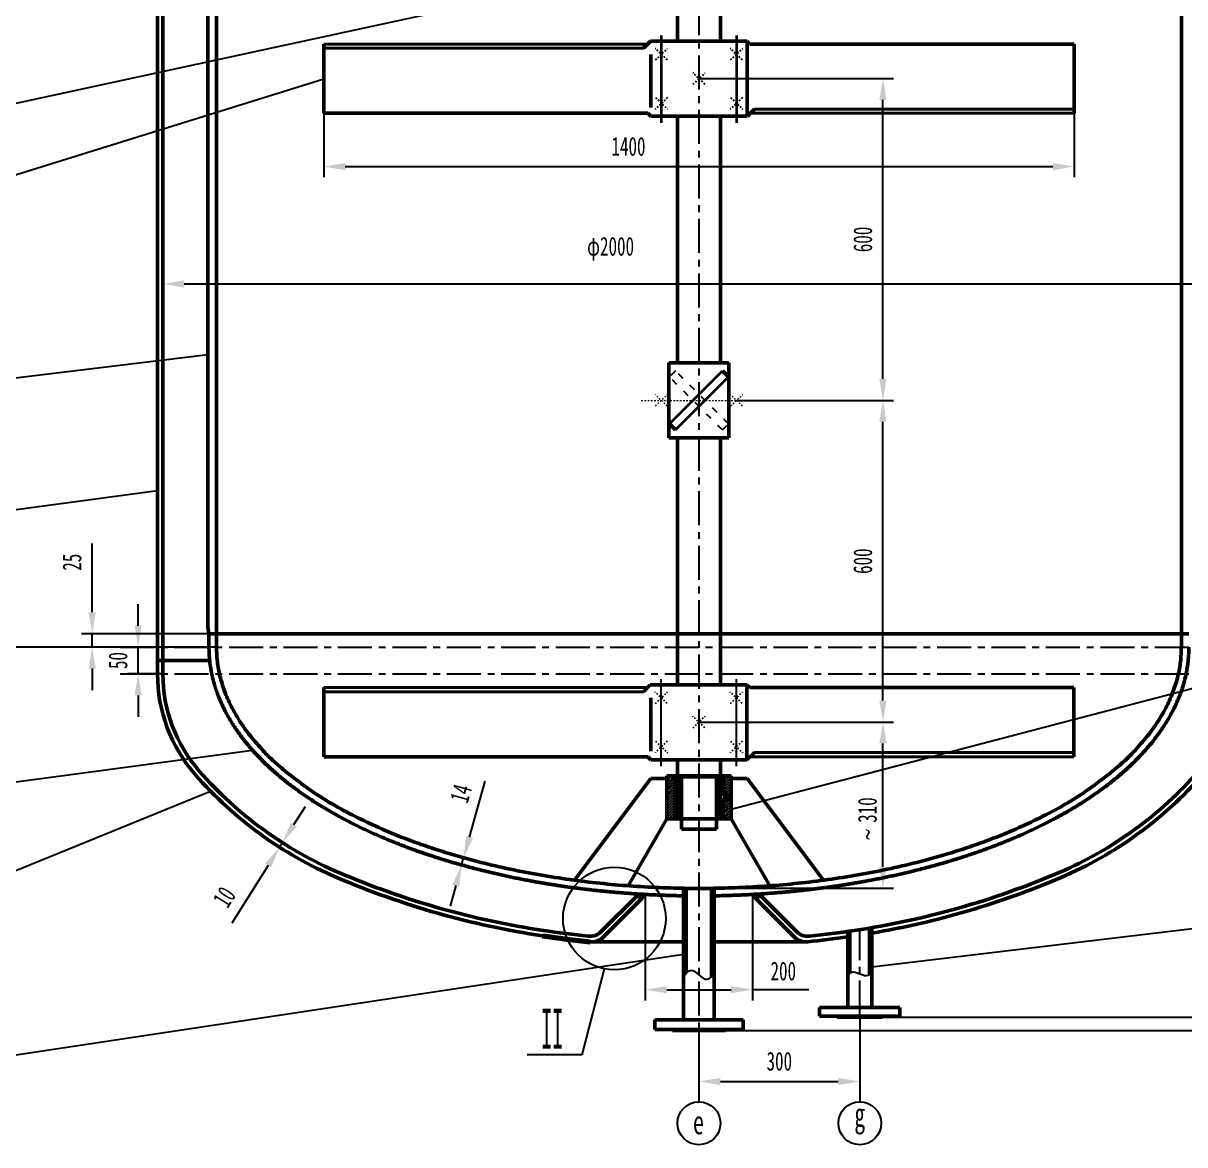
# Model space of a CAD drawing. Header units: millimetres. Extents: x -11803 to 14115, y -852 to 12275.
# Drawn here: x 6889 to 9056, y 5661 to 7753 of the extents above; entities that cross this region are included whole.
import ezdxf

# ---------------------------------------------------------------- set-up
doc = ezdxf.new("R2010")
doc.units = ezdxf.units.MM
for name, pattern in [('ACAD_ISO03W100', [30, 12, -18]), ('CENTERX2', [101.6, 63.5, -12.7, 12.7, -12.7]), ('EB_DASH', [6, 3, -3]), ('EB_DASHDOT', [39, 30, -3, 3, -3])]:
    doc.linetypes.add(name, pattern=pattern)
doc.layers.get('Defpoints').update_dxf_attribs({"lineweight": 0})
for name, color, linetype, lineweight in [('CAXA0', 7, 'Continuous', 70), ('CAXA1', 1, 'EB_DASHDOT', 25), ('CAXA3', 7, 'Continuous', 25), ('中心线', 1, 'CENTERX2', 25), ('粗实线', 7, 'Continuous', 50)]:
    doc.layers.add(name, color=color, linetype=linetype, lineweight=lineweight)
doc.layers.add('细实线', color=125, linetype='Continuous')
doc.layers.add('虚线', color=4, linetype='ACAD_ISO03W100')
doc.styles.add('标准', font='SimSun.ttf', dxfattribs={"width": 0.667})
doc.styles.add('样式 7', font='SimSun.ttf', dxfattribs={"width": 0.4})
doc.dimstyles.new('标准', dxfattribs={"dimscale": 10, "dimtxt": 3.5, "dimasz": 4, "dimexe": 2, "dimexo": 0, "dimgap": 2, "dimtad": 1, "dimdec": 1, "dimdsep": 46, "dimtxsty": '标准', "dimcen": 0, "dimdle": 2, "dimazin": 2, "dimtfac": 1, "dimtdec": 1, "dimtmove": 0, "dimatfit": 3, "dimfxl": 0, "dimtolj": 1, "dimtzin": 0, "dimarcsym": 0})

# ---------------------------------------------------------------- blocks, each defined once
blk = doc.blocks.new('*D55')
at = {"layer": 'Defpoints', "color": 0, "linetype": 'Continuous', "lineweight": 25}
for p in [(9159.9, 6539), (8199.4, 5874), (9731.9, 5874)]:
    blk.add_point(p, dxfattribs=at)
at = {"layer": '细实线', "color": 0, "linetype": 'Continuous', "lineweight": -2}
for p, q in [((9159.9, 6539), (9751.9, 6539)), ((9731.9, 6489), (9731.9, 5924)), ((8199.4, 5874), (9751.9, 5874))]:
    blk.add_line(p, q, dxfattribs=at)
at = {"layer": '细实线', "color": 0, "linetype": 'Continuous', "lineweight": 25}
for points in [[(9723.6, 6489), (9740.2, 6489), (9731.9, 6539)], [(9723.6, 5924), (9740.2, 5924), (9731.9, 5874)]]:
    blk.add_solid(points, dxfattribs=at)
at = {"layer": '细实线', "color": 0, "linetype": 'Continuous', "lineweight": -3, "insert": (9694.4, 6206.5), "char_height": 35, "attachment_point": 5, "rotation": 90, "style": '标准'}
blk.add_mtext('\\A1;\\fFangSong_GB2312;665', dxfattribs=at)
blk = doc.blocks.new('*D58')
at = {"layer": 'Defpoints', "color": 0, "linetype": 'Continuous', "lineweight": 25}
for p in [(7376.4, 6222.1), (7367.6, 6215.8), (7371, 6213.6)]:
    blk.add_point(p, dxfattribs=at)
at = {"layer": '细实线', "color": 0, "linetype": 'Continuous', "lineweight": -2}
for p, q in [((7394.3, 6258), (7415.7, 6291.8)), ((7371, 6213.6), (7350.7, 6226.4)), ((7376.4, 6222.1), (7356.1, 6234.9)), ((7373, 6224.2), (7367.6, 6215.8)), ((7346.3, 6181.9), (7278.4, 6074.4))]:
    blk.add_line(p, q, dxfattribs=at)
at = {"layer": '细实线', "color": 0, "linetype": 'Continuous', "lineweight": 25}
for points in [[(7388.7, 6261.6), (7400, 6254.5), (7373, 6224.2)], [(7340.6, 6185.5), (7351.9, 6178.4), (7367.6, 6215.8)]]:
    blk.add_solid(points, dxfattribs=at)
at = {"layer": '细实线', "color": 0, "linetype": 'Continuous', "lineweight": -3, "insert": (7264.6, 6122.8), "char_height": 35, "attachment_point": 5, "rotation": 57.7248, "style": '标准'}
blk.add_mtext('\\A1;\\fFangSong_GB2312;10', dxfattribs=at)
blk = doc.blocks.new('CAXBLOCK30')
at = {"layer": 'CAXA0', "color": 0, "linetype": 'Continuous', "lineweight": 25}
for p, q in [((-775.1, 810), (-787.3, 797.7)), ((-779.5, 810), (-787.3, 802.2)), ((-784, 810), (-787.3, 806.7)), ((-775.1, 797.5), (-787.3, 809.7)), ((-775.1, 805.5), (-787.3, 793.2)), ((-775.1, 793), (-787.3, 805.2)), ((-775.1, 802), (-783.1, 810)), ((-775.1, 806.5), (-778.6, 810)), ((-775.1, 801), (-787.3, 788.8)), ((-775.1, 788.5), (-787.3, 800.8)), ((-775.1, 796.5), (-787.3, 784.3)), ((-775.1, 784), (-787.3, 796.3)), ((-775.1, 792), (-787.3, 779.8)), ((-775.1, 779.5), (-787.3, 791.8)), ((-775.1, 787.5), (-787.3, 775.3)), ((-777, 777), (-787.3, 787.3)), ((-781.5, 777), (-787.3, 782.8)), ((-775.1, 783), (-781, 777)), ((-782.6, 773.6), (-787.3, 778.3)), ((-782, 776.1), (-787.3, 770.8)), ((-782.2, 768.7), (-787.3, 773.8)), ((-782.7, 770.8), (-787.3, 766.3)), ((-775.1, 757.1), (-787.3, 769.3)), ((-781.8, 767.3), (-787.3, 761.8)), ((-777.6, 767), (-787.3, 757.3)), ((-775.1, 765.1), (-787.3, 752.8)), ((-775.1, 752.6), (-787.3, 764.8)), ((-775.1, 760.6), (-787.3, 748.3)), ((-775.1, 748.1), (-787.3, 760.3)), ((-775.1, 761.6), (-780.5, 767)), ((-775.1, 778.5), (-776.5, 777)), ((-775.1, 766.1), (-776, 767)), ((-775.1, 756.1), (-787.3, 743.8)), ((-775.1, 743.6), (-787.3, 755.9)), ((-775.1, 751.6), (-787.3, 739.4)), ((-775.1, 739.1), (-787.3, 751.4)), ((-775.1, 747.1), (-787.3, 734.9)), ((-775.1, 734.6), (-787.3, 746.9)), ((-776.9, 732), (-787.3, 742.4)), ((-781.4, 732), (-787.3, 737.9)), ((-775.1, 742.6), (-785.6, 732)), ((-775.1, 738.1), (-781.1, 732)), ((-785.9, 732), (-787.3, 733.4)), ((-775.1, 733.6), (-776.6, 732))]:
    blk.add_line(p, q, dxfattribs=at)
blk = doc.blocks.new('CAXBLOCK31')
at = {"layer": 'CAXA0', "color": 0, "linetype": 'Continuous', "lineweight": 25}
for p, q in [((-855.8, 810), (-865, 800.8)), ((-860.3, 810), (-865, 805.3)), ((-864.8, 810), (-865, 809.8)), ((-852.8, 808.6), (-865, 796.3)), ((-852.8, 794.4), (-865, 806.6)), ((-852.8, 804.1), (-865, 791.8)), ((-852.8, 789.9), (-865, 802.2)), ((-852.8, 798.9), (-863.9, 810)), ((-852.8, 803.4), (-859.4, 810)), ((-852.8, 807.9), (-854.9, 810)), ((-852.8, 799.6), (-865, 787.4)), ((-852.8, 785.4), (-865, 797.7)), ((-852.8, 795.1), (-865, 782.9)), ((-852.8, 780.9), (-865, 793.2)), ((-852.8, 790.6), (-865, 778.4)), ((-852.8, 776.5), (-865, 788.7)), ((-852.8, 786.1), (-865, 773.9)), ((-852.8, 772), (-865, 784.2)), ((-852.8, 781.6), (-865, 769.4)), ((-852.8, 767.5), (-865, 779.7)), ((-852.8, 777.1), (-865, 764.9)), ((-852.8, 763), (-865, 775.2)), ((-852.8, 772.6), (-865, 760.4)), ((-852.8, 758.5), (-865, 770.7)), ((-852.8, 768.2), (-865, 755.9)), ((-852.8, 754), (-865, 766.2)), ((-852.8, 763.7), (-865, 751.4)), ((-852.8, 749.5), (-865, 761.7)), ((-852.8, 759.2), (-865, 746.9)), ((-852.8, 745), (-865, 757.2)), ((-852.8, 754.7), (-865, 742.5)), ((-852.8, 740.5), (-865, 752.8)), ((-852.8, 750.2), (-865, 738)), ((-852.8, 736), (-865, 748.3)), ((-852.8, 745.7), (-865, 733.5)), ((-853.3, 732), (-865, 743.8)), ((-857.8, 732), (-865, 739.3)), ((-852.8, 741.2), (-862, 732)), ((-862.3, 732), (-865, 734.8)), ((-852.8, 736.7), (-857.5, 732)), ((-852.8, 732.2), (-853, 732))]:
    blk.add_line(p, q, dxfattribs=at)
blk = doc.blocks.new('CAXBLOCK32')
at = {"layer": 'CAXA0', "color": 0, "linetype": 'Continuous', "lineweight": 25}
for p, q in [((-880, 802.9), (-870.9, 812)), ((-880, 807.8), (-875.8, 812)), ((-880, 797.9), (-866.5, 811.5)), ((-880, 793), (-865, 808)), ((-880, 788), (-865, 803)), ((-775, 808.9), (-771.9, 812)), ((-775, 803.9), (-766.9, 812)), ((-775, 799), (-762, 812)), ((-775, 794), (-760, 809)), ((-775, 789.1), (-760, 804.1)), ((-880, 783.1), (-865, 798.1)), ((-880, 778.1), (-865, 793.1)), ((-880, 773.2), (-865, 788.2)), ((-880, 768.2), (-865, 783.2)), ((-775, 784.1), (-760, 799.1)), ((-775, 779.2), (-760, 794.2)), ((-772.2, 777), (-760, 789.2)), ((-767.3, 777), (-760, 784.3)), ((-880, 763.3), (-865, 778.3)), ((-880, 758.3), (-865, 773.3)), ((-880, 753.4), (-865, 768.4)), ((-880, 748.4), (-865, 763.4)), ((-880, 743.5), (-865, 758.5)), ((-775, 764.3), (-772.3, 767)), ((-775, 759.4), (-767.4, 767)), ((-775, 754.4), (-762.4, 767)), ((-775, 749.5), (-760, 764.5)), ((-775, 744.5), (-760, 759.5)), ((-762.3, 777), (-760, 779.3)), ((-880, 738.5), (-865, 753.5)), ((-880, 733.6), (-865, 748.6)), ((-876.6, 732), (-865, 743.6)), ((-871.7, 732), (-865, 738.7)), ((-775, 739.6), (-760, 754.6)), ((-775, 734.6), (-760, 749.6)), ((-772.7, 732), (-760, 744.7)), ((-767.7, 732), (-760, 739.7)), ((-866.7, 732), (-865, 733.7)), ((-762.8, 732), (-760, 734.8))]:
    blk.add_line(p, q, dxfattribs=at)
blk = doc.blocks.new('CAXBLOCK35')
at = {"layer": 'CAXA0', "color": 0, "linetype": 'Continuous', "lineweight": 25}
for p, q in [((-712.4, 583.3), (-719.9, 590.8)), ((-719.1, 590.9), (-719.6, 590.3)), ((-717.9, 590.9), (-719.1, 589.7)), ((-711.8, 583.9), (-718.8, 590.9)), ((-716.7, 591), (-718.6, 589.1)), ((-715.6, 591.1), (-718.1, 588.5)), ((-711.3, 584.4), (-717.8, 590.9)), ((-714.4, 591.1), (-717.6, 587.9)), ((-713.2, 591.2), (-717.1, 587.3)), ((-710.7, 585), (-716.7, 591)), ((-712, 591.3), (-716.6, 586.7)), ((-710.8, 591.4), (-716.1, 586.1)), ((-710.1, 585.5), (-715.7, 591.1)), ((-709.6, 591.4), (-715.5, 585.5)), ((-708.4, 591.5), (-715, 584.9)), ((-709.6, 586.1), (-714.6, 591.1)), ((-707.2, 591.6), (-714.5, 584.2)), ((-706, 591.6), (-714, 583.6)), ((-709, 586.7), (-713.5, 591.2)), ((-706, 590.5), (-713.5, 583)), ((-708.5, 587.2), (-712.5, 591.3)), ((-707.9, 587.8), (-711.4, 591.3)), ((-707.3, 588.3), (-710.4, 591.4)), ((-706.8, 588.9), (-709.3, 591.4)), ((-706.2, 589.5), (-708.2, 591.5)), ((-706, 590.4), (-707.2, 591.6)), ((-706, 591.5), (-706.1, 591.6)), ((-712.9, 582.7), (-714.8, 584.6))]:
    blk.add_line(p, q, dxfattribs=at)
blk = doc.blocks.new('CAXBLOCK36')
at = {"layer": 'CAXA0', "color": 0, "linetype": 'Continuous', "lineweight": 25}
for p, q in [((-926, 583.7), (-934, 591.6)), ((-932.8, 591.6), (-934, 590.4)), ((-933.9, 591.6), (-934, 591.5)), ((-926.5, 583.1), (-934, 590.5)), ((-931.8, 591.5), (-933.8, 589.4)), ((-930.7, 591.4), (-933.3, 588.9)), ((-925.5, 584.3), (-932.8, 591.6)), ((-929.7, 591.4), (-932.7, 588.3)), ((-928.6, 591.3), (-932.2, 587.8)), ((-925, 584.9), (-931.6, 591.5)), ((-927.5, 591.3), (-931.6, 587.2)), ((-926.5, 591.2), (-931, 586.6)), ((-925.4, 591.1), (-930.5, 586.1)), ((-924.5, 585.5), (-930.4, 591.4)), ((-924.4, 591.1), (-929.9, 585.5)), ((-923.3, 591), (-929.3, 584.9)), ((-924, 586.1), (-929.2, 591.4)), ((-922.2, 590.9), (-928.8, 584.4)), ((-921.2, 590.9), (-928.2, 583.8)), ((-923.5, 586.7), (-928, 591.3)), ((-920.1, 590.8), (-927.7, 583.3)), ((-923, 587.3), (-926.8, 591.2)), ((-922.4, 587.9), (-925.7, 591.1)), ((-921.9, 588.5), (-924.5, 591.1)), ((-921.4, 589.2), (-923.3, 591)), ((-920.9, 589.8), (-922.1, 590.9)), ((-920.4, 590.4), (-920.9, 590.9)), ((-925.5, 584.3), (-927.1, 582.7))]:
    blk.add_line(p, q, dxfattribs=at)
blk = doc.blocks.new('*D61')
at = {"layer": 'Defpoints', "color": 0, "linetype": 'Continuous', "lineweight": 25}
for p in [(9159.9, 6539), (9533.4, 6539), (8491.9, 5899)]:
    blk.add_point(p, dxfattribs=at)
at = {"layer": '细实线', "color": 0, "linetype": 'Continuous', "lineweight": -2}
for p, q in [((9159.9, 6539), (9553.4, 6539)), ((9533.4, 5939), (9533.4, 6499)), ((8491.9, 5899), (9553.4, 5899))]:
    blk.add_line(p, q, dxfattribs=at)
at = {"layer": '细实线', "color": 0, "linetype": 'Continuous', "lineweight": 25}
for points in [[(9526.7, 6499), (9540, 6499), (9533.4, 6539)], [(9526.7, 5939), (9540, 5939), (9533.4, 5899)]]:
    blk.add_solid(points, dxfattribs=at)
at = {"layer": '细实线', "color": 0, "linetype": 'Continuous', "lineweight": -3, "insert": (9495.9, 6219), "char_height": 35, "attachment_point": 5, "rotation": 90, "style": '标准'}
blk.add_mtext('\\A1;\\fFangSong_GB2312;640', dxfattribs=at)
blk = doc.blocks.new('*D62')
at = {"layer": 'Defpoints', "color": 0, "lineweight": 25}
for p in [(7450.2, 7584.6), (8850.2, 7584.6), (8850.2, 7485.3)]:
    blk.add_point(p, dxfattribs=at)
at = {"layer": '细实线', "color": 0, "lineweight": -2}
for p, q in [((7450.2, 7584.6), (7450.2, 7465.3)), ((8850.2, 7584.6), (8850.2, 7465.3)), ((7490.2, 7485.3), (8810.2, 7485.3))]:
    blk.add_line(p, q, dxfattribs=at)
at = {"layer": '细实线', "color": 0, "lineweight": 25}
for points in [[(7490.2, 7491.9), (7490.2, 7478.6), (7450.2, 7485.3)], [(8810.2, 7491.9), (8810.2, 7478.6), (8850.2, 7485.3)]]:
    blk.add_solid(points, dxfattribs=at)
at = {"layer": '细实线', "color": 0, "lineweight": -3, "insert": (8018.5, 7522.8), "char_height": 35, "attachment_point": 5, "style": '标准'}
blk.add_mtext('\\A1;\\fFangSong_GB2312;1400', dxfattribs=at)
blk = doc.blocks.new('*D64')
at = {"layer": 'Defpoints', "color": 0, "linetype": 'Continuous', "lineweight": 25}
for p in [(8150.5, 7649.5), (8493.2, 7649.5), (8220.4, 7049.3)]:
    blk.add_point(p, dxfattribs=at)
at = {"layer": '细实线', "color": 0, "linetype": 'Continuous', "lineweight": -2}
for p, q in [((8150.5, 7649.5), (8513.2, 7649.5)), ((8493.2, 7089.3), (8493.2, 7609.5)), ((8220.4, 7049.3), (8513.2, 7049.3))]:
    blk.add_line(p, q, dxfattribs=at)
at = {"layer": '细实线', "color": 0, "linetype": 'Continuous', "lineweight": 25}
for points in [[(8486.5, 7609.5), (8499.8, 7609.5), (8493.2, 7649.5)], [(8486.5, 7089.3), (8499.8, 7089.3), (8493.2, 7049.3)]]:
    blk.add_solid(points, dxfattribs=at)
at = {"layer": '细实线', "color": 0, "linetype": 'Continuous', "lineweight": -3, "insert": (8455.7, 7349.4), "char_height": 35, "attachment_point": 5, "rotation": 90, "style": '标准'}
blk.add_mtext('\\A1;\\fFangSong_GB2312;600', dxfattribs=at)
blk = doc.blocks.new('*D65')
at = {"layer": 'Defpoints', "color": 0, "linetype": 'Continuous', "lineweight": 25}
for p in [(8220.4, 7049.3), (8493.2, 7049.3), (8150.2, 6449.3)]:
    blk.add_point(p, dxfattribs=at)
at = {"layer": '细实线', "color": 0, "linetype": 'Continuous', "lineweight": -2}
for p, q in [((8220.4, 7049.3), (8513.2, 7049.3)), ((8493.2, 6489.3), (8493.2, 7009.3)), ((8150.2, 6449.3), (8513.2, 6449.3))]:
    blk.add_line(p, q, dxfattribs=at)
at = {"layer": '细实线', "color": 0, "linetype": 'Continuous', "lineweight": 25}
for points in [[(8486.5, 7009.3), (8499.8, 7009.3), (8493.2, 7049.3)], [(8486.5, 6489.3), (8499.8, 6489.3), (8493.2, 6449.3)]]:
    blk.add_solid(points, dxfattribs=at)
at = {"layer": '细实线', "color": 0, "linetype": 'Continuous', "lineweight": -3, "insert": (8455.7, 6749.3), "char_height": 35, "attachment_point": 5, "rotation": 90, "style": '标准'}
blk.add_mtext('\\A1;\\fFangSong_GB2312;600', dxfattribs=at)
blk = doc.blocks.new('*D67')
at = {"layer": 'Defpoints', "color": 0, "linetype": 'Continuous', "lineweight": 25}
for p in [(8449.9, 5899), (8149.9, 5874), (8449.9, 5778.9)]:
    blk.add_point(p, dxfattribs=at)
at = {"layer": '细实线', "color": 0, "linetype": 'Continuous', "lineweight": -2}
for p, q in [((8449.9, 5899), (8449.9, 5758.9)), ((8149.9, 5874), (8149.9, 5758.9)), ((8189.9, 5778.9), (8409.9, 5778.9))]:
    blk.add_line(p, q, dxfattribs=at)
at = {"layer": '细实线', "color": 0, "linetype": 'Continuous', "lineweight": 25}
for points in [[(8189.9, 5785.5), (8189.9, 5772.2), (8149.9, 5778.9)], [(8409.9, 5785.5), (8409.9, 5772.2), (8449.9, 5778.9)]]:
    blk.add_solid(points, dxfattribs=at)
at = {"layer": '细实线', "color": 0, "linetype": 'Continuous', "lineweight": -3, "insert": (8299.9, 5816.4), "char_height": 35, "attachment_point": 5, "style": '标准'}
blk.add_mtext('\\A1;\\fFangSong_GB2312;300', dxfattribs=at)
blk = doc.blocks.new('*D68')
at = {"layer": 'Defpoints', "color": 0, "linetype": 'Continuous', "lineweight": 25}
for p in [(7103.8, 6589), (7149.9, 6589), (7149.9, 6539)]:
    blk.add_point(p, dxfattribs=at)
at = {"layer": '细实线', "color": 0, "linetype": 'Continuous', "lineweight": -2}
for p, q in [((7103.8, 6629), (7103.8, 6669)), ((7149.9, 6589), (7083.8, 6589)), ((7103.8, 6539), (7103.8, 6589)), ((7149.9, 6539), (7083.8, 6539)), ((7103.8, 6499), (7103.8, 6459))]:
    blk.add_line(p, q, dxfattribs=at)
at = {"layer": '细实线', "color": 0, "linetype": 'Continuous', "lineweight": 25}
for points in [[(7097.1, 6629), (7110.5, 6629), (7103.8, 6589)], [(7097.1, 6499), (7110.5, 6499), (7103.8, 6539)]]:
    blk.add_solid(points, dxfattribs=at)
at = {"layer": '细实线', "color": 0, "linetype": 'Continuous', "lineweight": -3, "insert": (7066.3, 6564), "char_height": 35, "attachment_point": 5, "rotation": 90, "style": '标准'}
blk.add_mtext('\\A1;\\fFangSong_GB2312;50', dxfattribs=at)
blk = doc.blocks.new('*D69')
at = {"layer": 'Defpoints', "color": 0, "linetype": 'Continuous', "lineweight": 25}
for p in [(8049.9, 6127.7), (8249.9, 6127.7), (8249.9, 5950)]:
    blk.add_point(p, dxfattribs=at)
at = {"layer": '细实线', "color": 0, "linetype": 'Continuous', "lineweight": -2}
for p, q in [((8049.9, 6127.7), (8049.9, 5930)), ((8249.9, 6127.7), (8249.9, 5930)), ((8089.9, 5950), (8209.9, 5950))]:
    blk.add_line(p, q, dxfattribs=at)
at = {"layer": '细实线', "color": 0, "linetype": 'Continuous', "lineweight": 25}
for points in [[(8089.9, 5956.7), (8089.9, 5943.4), (8049.9, 5950)], [(8209.9, 5956.7), (8209.9, 5943.4), (8249.9, 5950)]]:
    blk.add_solid(points, dxfattribs=at)
at = {"layer": '细实线', "color": 0, "linetype": 'Continuous', "lineweight": -3, "insert": (8307.3, 5984.7), "char_height": 35, "attachment_point": 5, "style": '标准'}
blk.add_mtext('\\A1;\\fFangSong_GB2312;200', dxfattribs=at)
blk = doc.blocks.new('*D75')
at = {"layer": 'Defpoints', "color": 0, "lineweight": 25}
for p in [(7149.9, 7267.7), (9149.9, 7267.7), (9149.9, 7266.5)]:
    blk.add_point(p, dxfattribs=at)
at = {"layer": '细实线', "color": 0, "lineweight": -2}
for p, q in [((7149.9, 7267.7), (7149.9, 7246.5)), ((7189.9, 7266.5), (9109.9, 7266.5)), ((9149.9, 7267.7), (9149.9, 7246.5))]:
    blk.add_line(p, q, dxfattribs=at)
at = {"layer": '细实线', "color": 0, "lineweight": 25}
for points in [[(7189.9, 7273.2), (7189.9, 7259.8), (7149.9, 7266.5)], [(9109.9, 7273.2), (9109.9, 7259.8), (9149.9, 7266.5)]]:
    blk.add_solid(points, dxfattribs=at)
at = {"layer": '细实线', "color": 3, "lineweight": -3, "insert": (7985.1, 7331.9), "char_height": 35, "attachment_point": 5, "style": '标准'}
blk.add_mtext('\\A1;φ2000', dxfattribs=at)
blk = doc.blocks.new('*D255')
at = {"layer": 'Defpoints', "color": 0, "lineweight": 25}
for p in [(7235.9, 6614), (7018.1, 6589), (7235.9, 6589)]:
    blk.add_point(p, dxfattribs=at)
at = {"layer": '细实线', "color": 0, "lineweight": -2}
for p, q in [((7018.1, 6654), (7018.1, 6782.1)), ((7235.9, 6614), (6998.1, 6614)), ((7018.1, 6589), (7018.1, 6614)), ((7235.9, 6589), (6998.1, 6589)), ((7018.1, 6549), (7018.1, 6509))]:
    blk.add_line(p, q, dxfattribs=at)
at = {"layer": '细实线', "color": 0, "lineweight": 25}
for points in [[(7011.4, 6654), (7024.7, 6654), (7018.1, 6614)], [(7011.4, 6549), (7024.7, 6549), (7018.1, 6589)]]:
    blk.add_solid(points, dxfattribs=at)
at = {"layer": '细实线', "color": 0, "lineweight": 25, "insert": (6980.6, 6747.4), "char_height": 35, "attachment_point": 5, "rotation": 90, "style": '标准'}
blk.add_mtext('\\A1;25', dxfattribs=at)
blk = doc.blocks.new('*D288')
at = {"layer": 'Defpoints', "color": 0, "lineweight": 25}
for p in [(7705, 6183.3), (7708.8, 6196.7), (7711, 6196.1)]:
    blk.add_point(p, dxfattribs=at)
at = {"layer": '细实线', "color": 0, "lineweight": -2}
for p, q in [((7721.8, 6234.6), (7751.1, 6338.9)), ((7705, 6183.3), (7726.5, 6177.2)), ((7707.2, 6182.6), (7711, 6196.1)), ((7708.8, 6196.7), (7730.3, 6190.7)), ((7696.4, 6144.1), (7685.6, 6105.6))]:
    blk.add_line(p, q, dxfattribs=at)
at = {"layer": '细实线', "color": 0, "lineweight": 25}
for points in [[(7715.4, 6236.4), (7728.3, 6232.8), (7711, 6196.1)], [(7690, 6145.9), (7702.8, 6142.3), (7707.2, 6182.6)]]:
    blk.add_solid(points, dxfattribs=at)
at = {"layer": '细实线', "color": 0, "lineweight": 25, "insert": (7705.8, 6316.1), "char_height": 35, "attachment_point": 5, "rotation": 74.2949, "style": '标准'}
blk.add_mtext('\\A1;14', dxfattribs=at)
blk = doc.blocks.new('*D308')
at = {"layer": 'Defpoints', "color": 0, "lineweight": 50}
for p in [(7249.9, 9039), (6599.5, 6589), (7249.9, 6589)]:
    blk.add_point(p, dxfattribs=at)
at = {"layer": '细实线', "color": 0, "lineweight": -2}
for p, q in [((7249.9, 9039), (6579.5, 9039)), ((6599.5, 8999), (6599.5, 6629)), ((7249.9, 6589), (6579.5, 6589))]:
    blk.add_line(p, q, dxfattribs=at)
at = {"layer": '细实线', "color": 0, "lineweight": 50}
for points in [[(6592.8, 8999), (6606.2, 8999), (6599.5, 9039)], [(6592.8, 6629), (6606.2, 6629), (6599.5, 6589)]]:
    blk.add_solid(points, dxfattribs=at)
at = {"layer": '细实线', "color": 0, "lineweight": 25, "insert": (6562, 7814), "char_height": 35, "attachment_point": 5, "rotation": 90, "style": '标准'}
blk.add_mtext('\\A1;2450', dxfattribs=at)
blk = doc.blocks.new('*D309')
at = {"layer": 'Defpoints', "color": 0, "lineweight": 50}
for p in [(6861.8, 8019), (7026.3, 8019), (6963.5, 6589)]:
    blk.add_point(p, dxfattribs=at)
at = {"layer": '细实线', "color": 0, "lineweight": -2}
for p, q in [((7026.3, 8019), (6841.8, 8019)), ((6861.8, 6629), (6861.8, 7979)), ((6963.5, 6589), (6841.8, 6589))]:
    blk.add_line(p, q, dxfattribs=at)
at = {"layer": '细实线', "color": 0, "lineweight": 50}
for points in [[(6855.2, 7979), (6868.5, 7979), (6861.8, 8019)], [(6855.2, 6629), (6868.5, 6629), (6861.8, 6589)]]:
    blk.add_solid(points, dxfattribs=at)
at = {"layer": '细实线', "color": 0, "lineweight": 25, "insert": (6824.3, 7304), "char_height": 35, "attachment_point": 5, "rotation": 90, "style": '标准'}
blk.add_mtext('\\A1;1430', dxfattribs=at)

msp = doc.modelspace()

# ---------------------------------------------------------------- hatches: boundary and pattern name
at = {"layer": '细实线', "linetype": 'Continuous', "lineweight": 25}
msp.add_hatch(color=256, dxfattribs=at).paths.add_polyline_path([(8460.803, 6247.646), (8462.248, 6249.413), (8463.934, 6248.69), (8465.619, 6247.907), (8467.305, 6247.003), (8468.569, 6245.799), (8468.991, 6244.112), (8468.449, 6241.943), (8466.823, 6239.293), (8465.198, 6236.703), (8464.656, 6234.715), (8465.198, 6233.25), (8466.823, 6232.226), (8468.991, 6231.422), (8467.787, 6229.816), (8466.101, 6230.298), (8464.445, 6231.001), (8462.85, 6232.145), (8461.676, 6233.571), (8461.284, 6235.117), (8461.826, 6237.044), (8463.452, 6239.614), (8465.077, 6242.204), (8465.619, 6244.192), (8465.017, 6245.678), (8463.211, 6246.762)], flags=0)

# ---------------------------------------------------------------- linework, layer by layer
msp.add_line((8249.914, 5950.48), (8354.672, 5950.48))
at = {"layer": 'CAXA0', "linetype": 'Continuous', "lineweight": 50}
for p, q in [((8109.914, 7719.03), (8109.914, 8379.254)), ((8189.914, 7719.03), (8189.914, 8379.254)), ((8109.914, 7119.254), (8109.914, 7579.03)), ((8189.914, 7119.254), (8189.914, 7579.03)), ((8109.914, 6518.754), (8109.914, 6979.254)), ((8189.914, 6518.754), (8189.914, 6979.254)), ((8109.914, 6349.254), (8109.914, 6378.754)), ((8189.914, 6349.254), (8189.914, 6378.754)), ((8089.914, 6348.978), (8117.414, 6348.978)), ((8089.914, 6268.978), (8089.914, 6348.978)), ((8102.914, 6348.978), (8104.914, 6346.978)), ((8109.914, 6349.254), (8189.914, 6349.254)), ((8117.414, 6249.254), (8117.414, 6349.254)), ((8182.414, 6249.254), (8182.414, 6349.254)), ((8182.414, 6348.978), (8209.914, 6348.978)), ((8196.914, 6348.978), (8194.914, 6346.978)), ((8209.914, 6268.978), (8209.914, 6348.978)), ((7917.678, 6154.218), (8059.914, 6343.978)), ((8059.914, 6343.978), (8089.914, 6343.978)), ((8149.914, 6346.978), (8104.914, 6346.978)), ((8104.914, 6268.978), (8104.914, 6346.978)), ((8104.936, 6268.978), (8104.936, 6346.978)), ((8117.164, 6268.978), (8117.164, 6346.978)), ((8149.914, 6346.978), (8194.914, 6346.978)), ((8182.664, 6268.978), (8182.664, 6346.978)), ((8194.914, 6313.978), (8194.914, 6346.978)), ((8209.914, 6343.978), (8239.914, 6343.978)), ((8239.914, 6343.978), (8209.914, 6343.978)), ((8382.149, 6154.218), (8239.914, 6343.978)), ((8188.231, 6313.978), (8186.892, 6308.978)), ((8186.892, 6308.978), (8188.231, 6303.978)), ((8188.231, 6313.978), (8188.231, 6303.978)), ((8188.231, 6313.978), (8207.914, 6313.978)), ((8209.914, 6315.978), (8207.914, 6313.978)), ((8207.914, 6313.978), (8207.914, 6303.978)), ((8188.231, 6303.978), (8207.914, 6303.978)), ((8194.892, 6268.978), (8194.892, 6303.978)), ((8194.914, 6268.978), (8194.914, 6303.978)), ((8209.914, 6301.978), (8207.914, 6303.978)), ((8089.914, 6268.978), (8017.678, 6143.862)), ((8089.914, 6268.978), (8209.914, 6268.978)), ((8209.914, 6268.978), (8282.149, 6143.862)), ((8117.414, 6249.254), (8182.414, 6249.254)), ((8035.914, 6128.575), (8035.914, 6126.573)), ((8035.914, 6126.573), (8042.985, 6119.502)), ((8042.985, 6119.502), (8049.914, 6127.744)), ((8256.842, 6119.502), (8249.914, 6127.744)), ((8263.914, 6126.573), (8256.842, 6119.502)), ((8263.914, 6128.575), (8263.914, 6126.573)), ((7950.292, 6039.235), (8121.414, 6039.235)), ((8178.414, 6039.235), (8349.535, 6039.235))]:
    msp.add_line(p, q, dxfattribs=at)
at = {"layer": 'CAXA0', "linetype": 'Continuous', "lineweight": 35}
msp.add_line((8109.914, 7020.441), (8109.914, 7020.568), dxfattribs=at)
at = {"layer": 'CAXA0', "linetype": 'Continuous', "lineweight": 60}
msp.add_line((8189.914, 7020.441), (8189.914, 7020.568), dxfattribs=at)
at = {"layer": 'CAXA0', "lineweight": 50}
msp.add_line((7149.914, 6538.978), (7149.914, 6563.978), dxfattribs=at)
at = {"layer": 'CAXA0', "linetype": 'Continuous', "lineweight": 70}
for p, q in [((8194.892, 6313.978), (8194.892, 6346.978)), ((7860.667, 6163.131), (7860.667, 6162.852)), ((8089.914, 6138.978), (8089.914, 6139.98)), ((8117.164, 6138.978), (8117.164, 6139.276)), ((8117.414, 6138.978), (8117.414, 6139.272))]:
    msp.add_line(p, q, dxfattribs=at)
at = {"layer": 'CAXA0', "lineweight": 60}
msp.add_line((8407.914, 5898.978), (8407.914, 5900.978), dxfattribs=at)
at = {"layer": 'CAXA1', "linetype": 'EB_DASHDOT', "lineweight": 25}
for p, q in [((8184.244, 6308.978), (8193.419, 6308.978)), ((8194.892, 6308.978), (8212.176, 6308.978)), ((8449.914, 5895.077), (8449.914, 5924.66))]:
    msp.add_line(p, q, dxfattribs=at)
at = {"layer": 'CAXA3', "linetype": 'Continuous', "lineweight": 35}
for p, q in [((8079.967, 7567.06), (8079.967, 7729.658)), ((8220.438, 7567.06), (8220.438, 7729.658))]:
    msp.add_line(p, q, dxfattribs=at)
at = {"layer": 'CAXA3', "linetype": 'Continuous', "lineweight": 50}
for q in [(7233.914, 6627.056), (9063.914, 6613.978), (7235.914, 6588.979)]:
    msp.add_line((7235.914, 6613.978), q, dxfattribs=at)
at = {"layer": 'CAXA3', "linetype": 'Continuous', "lineweight": 25}
for p, q in [((8079.678, 6366.784), (8079.678, 6529.382)), ((8220.149, 6366.784), (8220.149, 6529.382))]:
    msp.add_line(p, q, dxfattribs=at)
at = {"layer": '中心线'}
for p, q in [((8149.914, 10943.776), (8149.914, 5816.416)), ((7070.086, 6588.978), (9194.106, 6588.978)), ((7070.086, 6538.978), (9194.106, 6538.978))]:
    msp.add_line(p, q, dxfattribs=at)
at = {"layer": '中心线', "color": 7, "linetype": 'EB_DASH', "lineweight": 25}
for p, q in [((8091.01, 7684.215), (8068.346, 7705.813)), ((8068.924, 7684.215), (8091.588, 7705.813)), ((8231.01, 7684.215), (8208.346, 7705.813)), ((8208.924, 7684.215), (8231.588, 7705.813)), ((8161.245, 7638.731), (8138.581, 7660.329)), ((8139.159, 7638.731), (8161.824, 7660.329)), ((8091.01, 7613.845), (8068.346, 7592.247)), ((8068.924, 7613.845), (8091.588, 7592.247)), ((8231.01, 7613.845), (8208.346, 7592.247)), ((8208.924, 7613.845), (8231.588, 7592.247)), ((8090.721, 6483.939), (8068.057, 6505.537)), ((8068.635, 6483.939), (8091.3, 6505.537)), ((8230.721, 6483.939), (8208.057, 6505.537)), ((8208.635, 6483.939), (8231.3, 6505.537)), ((8160.957, 6438.455), (8138.292, 6460.053)), ((8138.871, 6438.455), (8161.535, 6460.053)), ((8090.721, 6413.569), (8068.057, 6391.971)), ((8068.635, 6413.569), (8091.3, 6391.971)), ((8230.721, 6413.569), (8208.057, 6391.971)), ((8208.635, 6413.569), (8231.3, 6391.971))]:
    msp.add_line(p, q, dxfattribs=at)
at = {"layer": '中心线', "color": 7, "linetype": 'EB_DASH', "lineweight": 0}
for p, q in [((8042.33, 7049.254), (8251.285, 7049.254)), ((8090.721, 7038.731), (8068.057, 7060.329)), ((8068.635, 7038.731), (8091.3, 7060.329)), ((8231.192, 7038.731), (8208.527, 7060.329)), ((8209.106, 7038.731), (8231.77, 7060.329))]:
    msp.add_line(p, q, dxfattribs=at)
at = {"layer": '中心线', "lineweight": 25}
msp.add_line((8449.914, 5903.66), (8449.914, 6064.989), dxfattribs=at)
at = {"layer": '粗实线', "linetype": 'Continuous', "lineweight": 50}
for p, q in [((7249.914, 9038.978), (7249.914, 6588.978)), ((9049.914, 6588.978), (9049.914, 9038.978)), ((7233.914, 9000.9), (7233.914, 6627.056)), ((7139.914, 7996.478), (7139.914, 6538.978)), ((7149.914, 7996.478), (7149.914, 6538.978)), ((8059.443, 7719.03), (8150.202, 7719.03)), ((8239.732, 7719.03), (8149.732, 7719.03)), ((8239.732, 7579.03), (8239.732, 7719.03)), ((7139.914, 6563.978), (7237.22, 6563.978)), ((8059.154, 6518.754), (8149.914, 6518.754)), ((8239.443, 6518.754), (8149.443, 6518.754)), ((8239.443, 6378.754), (8239.443, 6518.754)), ((8121.414, 6139.204), (8121.414, 5893.978)), ((8126.414, 6139.204), (8126.414, 5981.376)), ((8173.414, 6139.204), (8173.414, 5974.373)), ((8178.414, 6139.204), (8178.414, 5893.978)), ((8035.914, 6126.573), (7967.803, 6058.462)), ((8042.985, 6119.502), (7971.505, 6048.022)), ((8256.842, 6119.502), (8328.322, 6048.022)), ((8263.914, 6126.573), (8332.024, 6058.462)), ((8427.414, 5916.978), (8427.414, 6058.644)), ((8431.414, 5980.027), (8431.414, 6059.218)), ((8468.414, 5979.633), (8468.414, 6064.982)), ((8472.414, 5916.978), (8472.414, 6065.66)), ((8067.414, 5893.978), (8232.414, 5893.978)), ((8067.414, 5875.978), (8067.414, 5893.978)), ((8232.414, 5875.978), (8232.414, 5893.978)), ((8407.914, 5900.978), (8491.914, 5900.978)), ((8067.414, 5875.978), (8100.414, 5875.978)), ((8100.414, 5875.978), (8203.414, 5875.978)), ((8100.414, 5873.978), (8100.414, 5875.978)), ((8100.414, 5873.978), (8199.414, 5873.978)), ((8199.414, 5875.978), (8232.414, 5875.978)), ((8199.414, 5873.978), (8199.414, 5875.978))]:
    msp.add_line(p, q, dxfattribs=at)
at = {"layer": '粗实线', "color": 7, "linetype": 'Continuous', "lineweight": 50}
for p, q in [((8046.602, 7705.876), (8059.443, 7719.03)), ((8059.443, 7719.03), (8150.202, 7719.03)), ((8239.732, 7719.03), (8149.732, 7719.03)), ((8239.732, 7579.03), (8239.732, 7719.03)), ((8244.886, 7713.876), (8239.732, 7719.03)), ((7450.202, 7713.876), (7450.202, 7584.632)), ((8060.202, 7694.569), (8060.202, 7595.208)), ((8244.886, 7713.876), (8849.732, 7713.876)), ((8849.732, 7584.632), (8849.732, 7713.876)), ((8054.6, 7584.632), (7450.202, 7584.632)), ((8054.6, 7584.632), (8060.202, 7579.03)), ((8253.803, 7592.632), (8240.573, 7579.114)), ((8239.732, 7579.03), (8060.202, 7579.03)), ((8093.914, 7119.254), (8093.914, 6979.254)), ((8093.914, 7119.254), (8205.914, 7119.254)), ((8205.914, 7119.254), (8205.914, 6979.254)), ((8193.754, 7104.408), (8205.068, 7093.095)), ((8094.759, 7005.413), (8106.073, 6994.1)), ((8093.914, 6979.254), (8205.914, 6979.254)), ((7449.914, 6513.6), (7449.914, 6384.357)), ((8046.313, 6505.6), (8059.154, 6518.754)), ((8059.154, 6518.754), (8149.914, 6518.754)), ((8239.443, 6518.754), (8149.443, 6518.754)), ((8244.597, 6513.6), (8239.443, 6518.754)), ((8239.443, 6378.754), (8239.443, 6518.754)), ((8244.597, 6513.6), (8849.443, 6513.6)), ((8849.443, 6384.357), (8849.443, 6513.6)), ((8059.914, 6494.293), (8059.914, 6394.932)), ((8253.514, 6392.357), (8239.443, 6378.754)), ((8054.311, 6384.357), (7449.914, 6384.357)), ((8054.311, 6384.357), (8059.914, 6378.754)), ((8239.443, 6378.754), (8059.914, 6378.754))]:
    msp.add_line(p, q, dxfattribs=at)
at = {"layer": '粗实线', "color": 7, "linetype": 'Continuous', "lineweight": 40}
for p, q in [((8054.412, 7713.876), (7450.202, 7713.876)), ((8046.602, 7705.876), (7450.202, 7705.876)), ((8245.993, 7584.632), (8850.202, 7584.632)), ((8253.803, 7592.632), (8850.202, 7592.632)), ((8054.123, 6513.6), (7449.914, 6513.6)), ((8046.313, 6505.6), (7449.914, 6505.6)), ((8253.514, 6392.357), (8849.443, 6392.357)), ((8245.369, 6384.483), (8849.443, 6384.357))]:
    msp.add_line(p, q, dxfattribs=at)
at = {"layer": '粗实线', "color": 7, "linetype": 'Continuous', "lineweight": 35}
for p, q in [((8094.759, 7005.413), (8193.754, 7104.408)), ((8106.073, 6994.1), (8205.068, 7093.095))]:
    msp.add_line(p, q, dxfattribs=at)
at = {"layer": '粗实线', "lineweight": 50}
for p, q in [((8374.914, 5916.978), (8524.914, 5916.978)), ((8374.914, 5900.978), (8374.914, 5916.978)), ((8524.914, 5900.978), (8524.914, 5916.978)), ((8374.914, 5900.978), (8407.914, 5900.978)), ((8407.914, 5898.978), (8491.914, 5898.978)), ((8491.914, 5900.978), (8524.914, 5900.978))]:
    msp.add_line(p, q, dxfattribs=at)
at = {"layer": '粗实线', "lineweight": 60}
msp.add_line((8491.914, 5898.978), (8491.914, 5900.978), dxfattribs=at)
at = {"layer": '粗实线', "linetype": 'Continuous', "lineweight": 50}
for centre, radius, start, end in [((7425.397, 6538.978), 285.484, 180, 221.121295), ((7762.36, 6833.191), 732.815, 221.123697, 246.843209), ((8537.467, 6833.191), 732.815, 293.156791, 318.876303), ((8088.694, 7596.176), 1562.658, 246.843271, 261.518567), ((8211.134, 7596.176), 1562.658, 279.625193, 293.156729), ((7946.59, 6079.675), 30, 263.976902, 315), ((7950.292, 6069.235), 30, 264.117426, 315), ((8349.535, 6069.235), 30, 225, 275.882574), ((8353.237, 6079.675), 30, 225, 276.023098), ((8149.914, 8006.699), 1977.72, 275.882574, 278.065962)]:
    msp.add_arc(centre, radius, start, end, dxfattribs=at)
at = {"layer": '粗实线', "lineweight": 50}
for centre, radius, start, end in [((7425.397, 6538.978), 275.484, 180, 221.121295), ((7762.36, 6833.191), 722.815, 221.123697, 246.843209), ((8537.467, 6833.191), 722.815, 293.156791, 318.876303), ((8088.694, 7596.176), 1552.658, 246.843271, 261.518567), ((8211.134, 7596.176), 1552.658, 278.481433, 293.156729), ((8149.914, 8006.699), 1967.72, 276.023098, 278.48152)]:
    msp.add_arc(centre, radius, start, end, dxfattribs=at)
at = {"layer": '粗实线', "linetype": 'Continuous', "lineweight": 70}
msp.add_arc((8149.914, 8006.699), 1977.72, 261.51848, 264.117426, dxfattribs=at)
at = {"layer": '粗实线'}
msp.add_arc((8149.914, 8006.699), 1967.72, 261.51848, 263.976902, dxfattribs=at)
at = {"layer": '粗实线', "linetype": 'Continuous', "lineweight": 50}
for points, weights, degree, knots in [([(7235.914, 6588.979), (7235.914, 6581.984), (7236.551, 6567.473), (7239.451, 6546.044), (7244.418, 6524.098), (7251.485, 6502.147), (7260.731, 6480.093), (7276.069, 6450.628), (7300.863, 6414.157), (7339.482, 6371.714), (7386.899, 6331.068), (7442.679, 6292.853), (7506.132, 6257.664), (7576.317, 6226.034), (7652.084, 6198.395), (7732.133, 6175.059), (7815.082, 6156.201), (7885.739, 6144.2), (7942.45, 6136.822), (7984.704, 6132.394), (8026.65, 6129.02), (8068.345, 6126.659), (8099.648, 6125.602), (8117.442, 6125.265), (8121.414, 6125.203)], [0.999999844028, 1.00610178448, 0.976411991544, 0.967003588156, 0.949633879025, 0.935847795328, 0.922553204109, 0.906580539984, 0.889396768558, 0.873386240105, 0.861943182536, 0.855078998062, 0.852790604209, 0.85507892866, 0.861943343162, 0.873385433044, 0.889399485243, 0.906572219771, 0.922567344708, 0.935793294558, 0.949837039632, 0.966244686136, 0.976174140252, 0.986813023398, 0.989139670891], 3, [0, 0, 0, 0, 34.62312469, 69.24624938, 103.86937407, 138.49249876, 173.11562345, 207.73874815, 276.98499753, 346.23124691, 415.47749629, 484.72374567, 553.96999505, 623.21624444, 692.46249382, 761.7087432, 830.95499258, 900.20124196, 934.82436665, 969.44749134, 1004.07061603, 1038.69374073, 1073.31686542, 1083.41298223, 1083.41298223, 1083.41298223, 1083.41298223]), ([(7249.914, 6588.979), (7249.914, 6588.978), (7249.914, 6588.978), (7249.914, 6138.978), (8149.914, 6138.978), (9049.914, 6138.978), (9049.914, 6588.978)], [0.999999844028, 0.999999922014, 1, 0.707106781187, 1, 0.707106781187, 1], 2, [0, 0, 0, 0.0002902, 0.0002902, 1089.92329749, 1089.92329749, 2179.84630478, 2179.84630478, 2179.84630478]), ([(8178.414, 6125.203), (8182.385, 6125.265), (8200.179, 6125.602), (8231.482, 6126.659), (8273.177, 6129.02), (8315.123, 6132.394), (8357.377, 6136.822), (8414.088, 6144.2), (8484.745, 6156.201), (8567.694, 6175.059), (8647.743, 6198.395), (8723.51, 6226.034), (8817.173, 6268.246), (8916.579, 6329.431), (9002.763, 6412.685), (9053.189, 6500.629), (9063.914, 6560.107), (9063.914, 6588.978)], [0.989139668756, 0.98681302342, 0.976174146106, 0.966244694363, 0.949837051723, 0.935793309252, 0.922567361576, 0.906572238632, 0.889399505324, 0.873385451079, 0.861943360605, 0.855078928589, 0.852027874778, 0.85965534295, 0.887114069143, 0.932878638147, 0.975592231766, 1], 3, [0, 0, 0, 0, 10.09610383, 44.71920614, 79.34230845, 113.96541076, 148.58851308, 183.21161539, 252.45782001, 321.70402464, 390.95022927, 460.19643389, 529.44263852, 667.93504777, 806.42745702, 944.91986627, 1083.41227552, 1083.41227552, 1083.41227552, 1083.41227552])]:
    msp.add_rational_spline(points, weights, degree=degree, knots=knots, dxfattribs=at)
at = {"layer": '细实线'}
for p, q in [((6279.796, 7474.931), (8109.914, 7870.722)), ((6279.796, 7284.24), (7450.202, 7649.254)), ((6279.796, 7019.652), (7233.914, 7134.924)), ((6279.796, 6765.61), (7139.914, 6880.882)), ((8209.914, 6286.577), (9966.679, 6747.494)), ((6279.796, 6257.729), (7317.161, 6396.756)), ((6279.796, 5930.18), (7238.808, 6320.443)), ((8472.414, 5992.489), (9966.679, 6171.282)), ((6279.796, 5738.888), (8121.414, 6016.591)), ((7973.407, 5988.928), (7931.61, 5828.859)), ((7931.61, 5828.859), (7829.671, 5828.859))]:
    msp.add_line(p, q, dxfattribs=at)
at = {"layer": '细实线', "linetype": 'Continuous', "lineweight": -3}
for p, q in [((8150.203, 6449.254), (8513.157, 6449.254)), ((8493.157, 6179.204), (8493.157, 6409.254)), ((8178.414, 6139.204), (8513.157, 6139.204))]:
    msp.add_line(p, q, dxfattribs=at)
at = {"layer": '细实线', "linetype": 'Continuous', "lineweight": 25}
for p, q in [((8449.914, 5900.978), (8449.914, 5740.827)), ((8149.914, 5875.978), (8149.914, 5740.827)), ((8149.914, 5873.978), (10243.728, 5873.978))]:
    msp.add_line(p, q, dxfattribs=at)
at = {"layer": '细实线'}
msp.add_circle((7992.169, 6082.829), 95.757, dxfattribs=at)
at = {"layer": '细实线', "color": 7, "linetype": 'Continuous', "lineweight": 25}
for centre in [(8149.914, 5700.827), (8450.049, 5700.827)]:
    msp.add_circle(centre, 40, dxfattribs=at)
at = {"layer": '细实线', "linetype": 'Continuous', "lineweight": 25}
for points in [[(8121.414, 5974.623), (8124.251, 5979.714), (8134.54, 5991.332), (8149.914, 5977.874), (8165.287, 5964.417), (8175.576, 5976.035), (8178.414, 5981.125)], [(8427.414, 5967.172), (8427.744, 5972.605), (8431.724, 5987.018), (8449.914, 5979.83), (8468.103, 5972.643), (8472.083, 5987.056), (8472.414, 5992.489)]]:
    msp.add_open_spline(points, degree=3, dxfattribs=at)
for points in [[(8486.491, 6409.254), (8499.824, 6409.254), (8493.157, 6449.254)], [(8486.491, 6179.204), (8499.824, 6179.204), (8493.157, 6139.204)]]:
    msp.add_solid(points, dxfattribs=at)
at = {"layer": '虚线'}
for p, q in [((8106.073, 7104.408), (8094.759, 7093.095)), ((8193.754, 6994.1), (8094.759, 7093.095)), ((8205.068, 7005.413), (8106.073, 7104.408)), ((8193.754, 6994.1), (8205.068, 7005.413))]:
    msp.add_line(p, q, dxfattribs=at)

# ---------------------------------------------------------------- block references
at = {"layer": '细实线', "linetype": 'Continuous', "lineweight": 20}
for name in ['CAXBLOCK32', 'CAXBLOCK31', 'CAXBLOCK30']:
    msp.add_blockref(name, (8969.948, 5536.939), dxfattribs=at)
at = {"layer": '细实线', "linetype": 'Continuous', "lineweight": -3}
msp.add_blockref('CAXBLOCK36', (8969.948, 5536.939), dxfattribs=at)
at = {"layer": '细实线', "linetype": 'Continuous', "lineweight": 25}
msp.add_blockref('CAXBLOCK35', (8969.948, 5536.939), dxfattribs=at)

# ---------------------------------------------------------------- texts
at = {"layer": '细实线', "lineweight": 25, "style": '标准', "width": 0.667}
msp.add_text('310', height=35, rotation=90, dxfattribs=at).set_placement((8481.549, 6261.222))
at = {"layer": '细实线', "insert": (7855.758, 5914.757), "char_height": 75, "width": 134.16291, "attachment_point": 1, "style": '样式 7'}
msp.add_mtext('II', dxfattribs=at)
at = {"layer": '细实线', "color": 7, "linetype": 'Continuous', "lineweight": 25, "char_height": 45, "attachment_point": 1, "style": '标准'}
for s, insert in [('g', (8439.856, 5739.507)), ('e', (8138.805, 5725.312))]:
    msp.add_mtext(s, dxfattribs=dict(at, insert=insert))

# ---------------------------------------------------------------- dimensions: what is measured, and where the dimension line sits
at = {"layer": '细实线', "color": 7, "lineweight": 25}
dim = msp.add_linear_dim(base=(6599.503, 6588.979), p1=(7249.914, 9038.978), p2=(7249.914, 6588.979), angle=90, dimstyle='标准', dxfattribs=at)
dim.commit()
dim.dimension.update_dxf_attribs({"geometry": '*D308', "text_midpoint": (6562.003, 7813.978)})
at = {"layer": '细实线', "color": 0, "lineweight": 25}
dim = msp.add_linear_dim(base=(6861.837, 8018.978), p1=(6963.474, 6588.979), p2=(7026.299, 8018.978), angle=90, dimstyle='标准', dxfattribs=at)
dim.commit()
dim.dimension.update_dxf_attribs({"geometry": '*D309', "text_midpoint": (6824.337, 7303.978)})
at = {"layer": '细实线', "linetype": 'Continuous', "lineweight": -3}
for base, p1, p2, text, picture, middle in [((8493.157, 7649.53), (8220.438, 7049.254), (8150.492, 7649.53), '\\fFangSong_GB2312;600', '*D64', (8455.657, 7349.392)), ((8493.157, 7049.254), (8150.203, 6449.254), (8220.438, 7049.254), '\\fFangSong_GB2312;600', '*D65', (8455.657, 6749.254)), ((9533.351, 6538.978), (8491.914, 5898.978), (9159.914, 6538.978), '\\fFangSong_GB2312;640', '*D61', (9495.851, 6218.978))]:
    dim = msp.add_linear_dim(base=base, p1=p1, p2=p2, angle=90, text=text, dimstyle='标准', dxfattribs=at)
    dim.commit()
    dim.dimension.update_dxf_attribs({"geometry": picture, "text_midpoint": middle})
at = {"layer": '细实线', "lineweight": -3}
dim = msp.add_linear_dim(base=(8850.202, 7485.264), p1=(7450.202, 7584.632), p2=(8850.202, 7584.632), text='\\fFangSong_GB2312;1400', dimstyle='标准', dxfattribs=at)
dim.commit()
dim.dimension.update_dxf_attribs({"geometry": '*D62', "text_midpoint": (8018.519, 7485.264), "dimtype": 160})
dim = msp.add_linear_dim(base=(9149.914, 7266.512), p1=(7149.914, 7267.728), p2=(9149.914, 7267.728), text='φ2000', dimstyle='标准', override={"dimclrt": 3, "dimtmove": 2}, dxfattribs=at)
dim.commit()
dim.dimension.update_dxf_attribs({"geometry": '*D75', "text_midpoint": (7985.142, 7331.869), "dimtype": 160})
at = {"layer": '细实线', "color": 0, "lineweight": 25}
dim = msp.add_linear_dim(base=(7018.052, 6588.978), p1=(7235.914, 6613.978), p2=(7235.914, 6588.978), angle=90, dimstyle='标准', dxfattribs=at)
dim.commit()
dim.dimension.update_dxf_attribs({"geometry": '*D255', "text_midpoint": (7018.052, 6747.354), "dimtype": 160})
at = {"layer": '细实线', "linetype": 'Continuous', "lineweight": -3}
for base, p1, p2, angle, text, picture, middle in [((7103.808, 6588.978), (7149.914, 6538.978), (7149.914, 6588.978), 90, '\\fFangSong_GB2312;50', '*D68', (7103.808, 6563.978)), ((7367.641, 6215.752), (7376.387, 6222.056), (7371.047, 6213.601), 237.724784, '\\fFangSong_GB2312;10', '*D58', (7296.319, 6102.824))]:
    dim = msp.add_linear_dim(base=base, p1=p1, p2=p2, angle=angle, text=text, dimstyle='标准', dxfattribs=at)
    dim.commit()
    dim.dimension.update_dxf_attribs({"geometry": picture, "text_midpoint": middle, "dimtype": 160})
dim = msp.add_linear_dim(base=(9731.891, 5873.978), p1=(9159.914, 6538.978), p2=(8199.414, 5873.978), angle=90, text='\\fFangSong_GB2312;665', dimstyle='标准', override={"dimasz": 5}, dxfattribs=at)
dim.commit()
dim.dimension.update_dxf_attribs({"geometry": '*D55', "text_midpoint": (9694.391, 6206.478)})
at = {"layer": '细实线', "color": 0, "lineweight": 25}
dim = msp.add_aligned_dim(p1=(7704.969, 6183.269), p2=(7708.759, 6196.747), distance=-2.343, dimstyle='标准', dxfattribs=at)
dim.commit()
dim.dimension.update_dxf_attribs({"geometry": '*D288', "text_midpoint": (7705.809, 6316.139)})
at = {"layer": '细实线', "linetype": 'Continuous', "lineweight": -3}
dim = msp.add_linear_dim(base=(8249.914, 5950.021), p1=(8049.914, 6127.744), p2=(8249.914, 6127.744), text='\\fFangSong_GB2312;200', dimstyle='标准', override={"dimtmove": 2}, dxfattribs=at)
dim.commit()
dim.dimension.update_dxf_attribs({"geometry": '*D69', "text_midpoint": (8307.26, 5984.698), "dimtype": 160})
dim = msp.add_linear_dim(base=(8449.914, 5778.854), p1=(8149.914, 5873.978), p2=(8449.914, 5898.978), text='\\fFangSong_GB2312;300', dimstyle='标准', dxfattribs=at)
dim.commit()
dim.dimension.update_dxf_attribs({"geometry": '*D67', "text_midpoint": (8299.914, 5816.354)})

doc.saveas('drawing.dxf')
